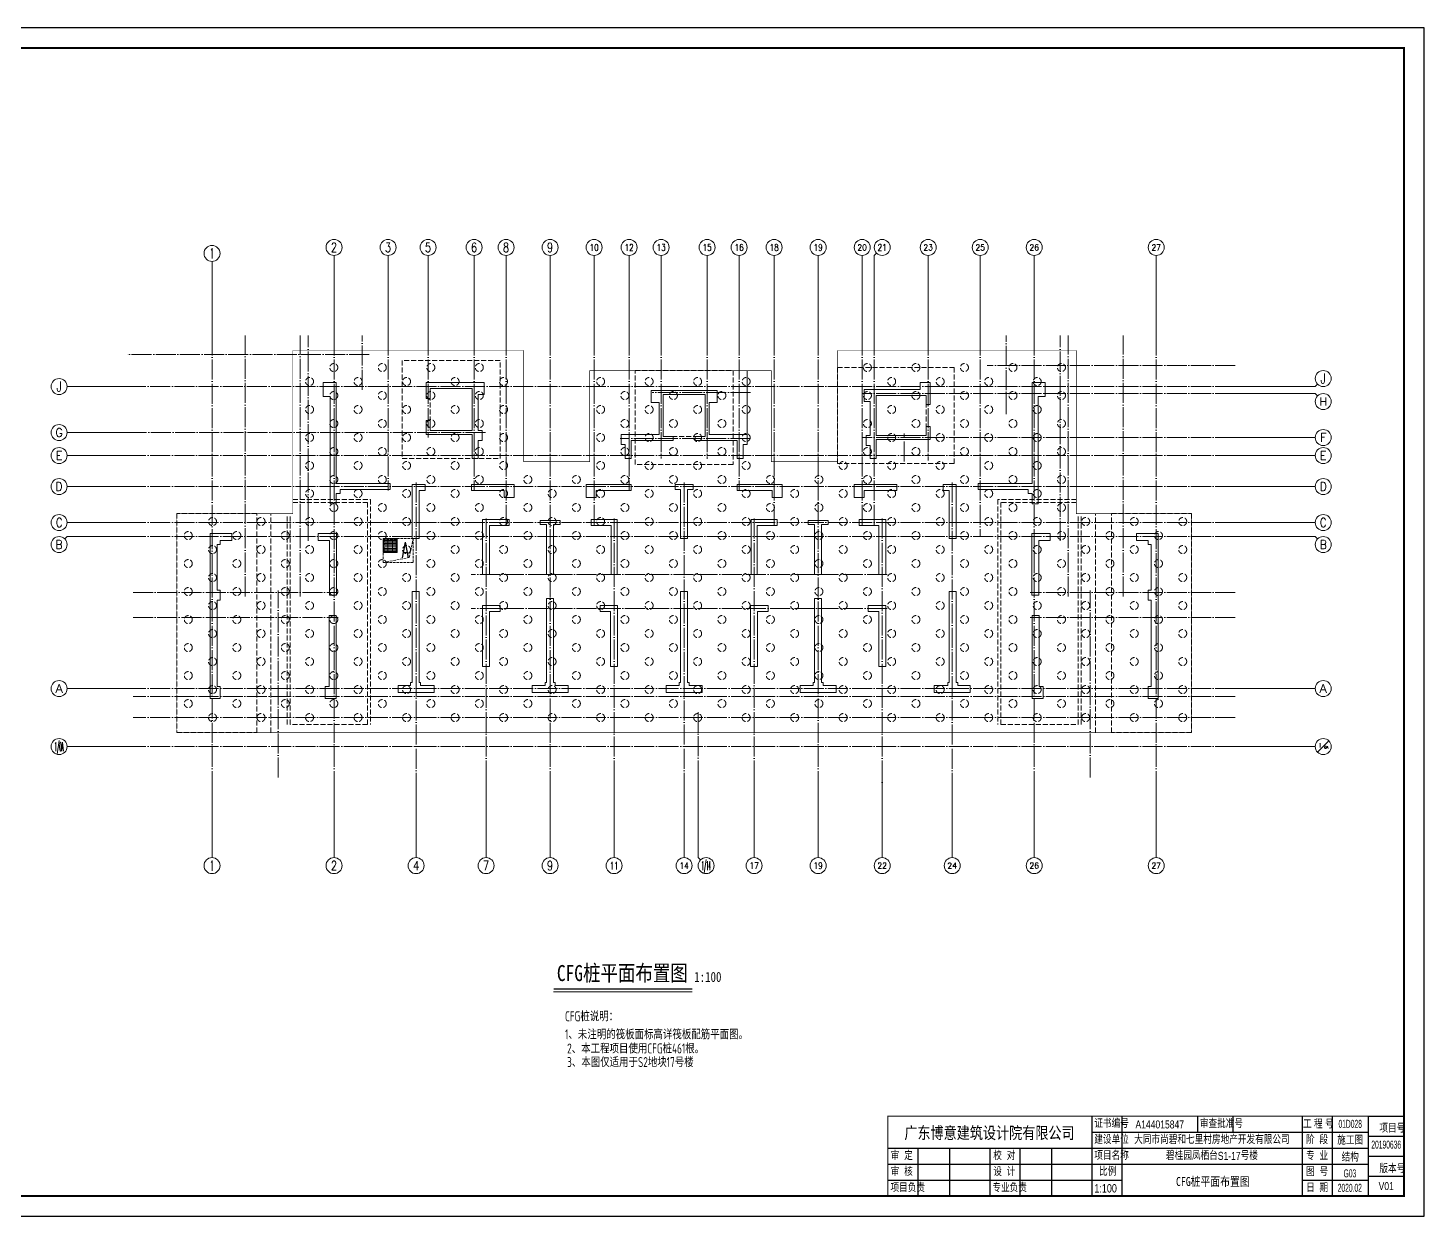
# Model space of a CAD drawing. Extents: x -129922 to 1190196, y -520662 to 139923.
# Drawn here: x 90416 to 160206, y -104533 to -45133 of the extents above; entities that cross this region are included whole.
import ezdxf
from ezdxf.enums import TextEntityAlignment as Align

# ---------------------------------------------------------------- set-up
doc = ezdxf.new("R2010")
doc.units = 0
doc.header["$LTSCALE"] = 1000
doc.header["$MEASUREMENT"] = 0
doc.linetypes.add('DASH', pattern=[0.35, 0.25, -0.1])
doc.linetypes.add('DOTE', pattern=[2.42, 2, -0.2, 0.02, -0.2])
for name, color, linetype, lineweight in [('A-标注-轴号', 3, 'Continuous', 15), ('A-标注-轴号文字', 7, 'Continuous', 15), ('A-立面-门窗开启', 8, 'Continuous', 9), ('A-车库-井、沟', 11, 'Continuous', 15), ('A-轴线-塔楼', 1, 'DOTE', 9), ('A-轴线-隔墙', 41, 'DOTE', 9), ('S-基础-BASE', 4, 'DASH', 20), ('S-基础-BASE-CON', 2, 'Continuous', 20), ('S-基础-PILE', 7, 'DASH', 20), ('S-墙柱-WALL', 6, 'Continuous', 20), ('S-板-文字', 7, 'Continuous', 20), ('S-通用-TEXT', 7, 'Continuous', 20)]:
    doc.layers.add(name, color=color, linetype=linetype, lineweight=lineweight)
doc.layers.add('Y-云图图框', color=7, linetype='Continuous')
doc.styles.add('_TCH_AXIS', font='COMPLEX.shx', dxfattribs={"bigfont": 'hztxt.shx'})
doc.styles.add('_TWT_SERIAL', font='SIMPLEX', dxfattribs={"width": 0.7, "height": 3, "bigfont": 'GBHZFS'})
doc.styles.add('_YT_Name', font='simhei.ttf', dxfattribs={"width": 0.8})
doc.styles.add('_YT_Sign_Text', font='ros.shx', dxfattribs={"width": 0.8, "bigfont": 'hztxt.shx'})
doc.styles.add('COMPLEX', font='COMPLEX')
doc.styles.get("Standard").update_dxf_attribs({"font": 'gbenor.shx', "bigfont": 'gbcbig.shx'})
doc.styles.add('TSSD_Rein', font='tssdeng.shx', dxfattribs={"width": 0.7, "bigfont": 'hztxt.shx'})
doc.styles.add('黑体', font='simhei.ttf', dxfattribs={"width": 0.8})

# ---------------------------------------------------------------- blocks, each defined once
blk = doc.blocks.new('ECMCTK_A1_横_单行图名--0')
for p, q in [((674.98, 50), (674.98, 26)), ((675, 50), (675, 10)), ((689.98, 50), (689.98, 10)), ((727.8, 50), (727.8, 42)), ((745.48, 50), (745.48, 42)), ((780, 50), (780, 10)), ((795, 50), (795, 10)), ((813, 50.01), (831, 50)), ((813, 50.01), (813, 10)), ((675, 42), (813, 42)), ((813, 40.01), (831, 40.01)), ((573, 34), (813, 34)), ((588, 34), (588, 10)), ((604, 10), (604, 34)), ((624, 34), (624, 10)), ((639, 34), (639, 10)), ((655, 10), (655, 34)), ((813, 30.01), (831, 30)), ((573, 26), (813, 26)), ((573, 18), (689.96, 18)), ((780, 18), (813, 18)), ((813, 20), (831, 20))]:
    blk.add_line(p, q)
at = {"color": 4}
blk.add_lwpolyline([(0, 0), (841, 0), (841, 594), (0, 594)], close=True, dxfattribs=at)
for points, const_width in [([(25, 10), (831, 10), (831, 584), (25, 584)], 1), ([(573, 10), (831, 10), (831, 50), (573, 50)], 0.45)]:
    blk.add_lwpolyline(points, close=True, dxfattribs=dict(const_width=const_width))
at = {"const_width": 0.45}
for points in [[(573, 10), (573, 50.01), (813, 50.01)], [(813, 50.01), (813, 10)]]:
    blk.add_lwpolyline(points, dxfattribs=at)
at = {"style": '_YT_Sign_Text', "width": 0.8}
for s, p in [('证书编号', (676.15, 44.14)), ('审查批准号', (728.91, 44.06)), ('工 程 号', (780.47, 43.85)), ('项目号', (818.65, 41.8)), ('建设单位', (676.15, 36.14)), ('阶  段', (782.01, 36.05)), ('审  定', (574.41, 28.05)), ('校  对', (625.66, 28.05)), ('项目名称', (676.15, 28.14)), ('专  业', (782.01, 28.05)), ('审  核', (574.41, 20.05)), ('设  计', (625.66, 20.05)), ('比例', (678.54, 20.16)), ('图  号', (782.01, 20.05)), ('版本号', (818.65, 21.55)), ('项目负责', (574.27, 12.05)), ('专业负责', (625.21, 12.05)), ('日  期', (782.01, 12.05))]:
    blk.add_text(s, height=4, dxfattribs=at).set_placement(p)
at = {"color": 80, "flags": 3}
for tag, height, p in [('YTHQINS', 3, (34.31, 585.5)), ('ECMCKEY', 3, (292.07, 288.23)), ('YTTQINS', 5.62, (848.03, 12.81)), ('YTFRAME', 3, (652.76, 5.84)), ('YTBARCODE_T1', 3, (749.78, 5.95))]:
    blk.add_attdef(tag, text='', height=height, dxfattribs=at).set_placement(p, align=Align.MIDDLE_CENTER)
for tag, height, style, width, p in [('设计单位', 6, '_YT_Name', 0.8, (623.75, 38.6)), ('证书编号', 4, '_YT_Sign_Text', 0.8, (708.87, 43.81)), ('审查批准号', 4, '_YT_Sign_Text', 0.8, (761.06, 43.81)), ('工程号', 4, '_YT_Sign_Text', 0.5, (804.08, 44.12)), ('建设单位', 4, '_YT_Sign_Text', 0.8, (734.96, 36.11)), ('阶段', 4, '_YT_Sign_Text', 0.8, (804.08, 35.81)), ('项目号', 4, '_YT_Sign_Text', 0.5, (822.08, 33.72)), ('项目名称', 4, '_YT_Sign_Text', 0.8, (734.96, 28.11)), ('专业', 4, '_YT_Sign_Text', 0.8, (804.08, 27.31)), ('图纸编号', 4, '_YT_Sign_Text', 0.5, (803.93, 19.36)), ('出图比例', 4.2, '_YT_Sign_Text', 0.8, (681.82, 11.78)), ('图纸名称', 4.5, '_YT_Name', 0.8, (735.39, 15.06)), ('日期', 4, '_YT_Sign_Text', 0.5, (803.88, 12.13)), ('版本号', 4, '_YT_Sign_Text', 0.8, (822.08, 13))]:
    blk.add_attdef(tag, text='', height=height, dxfattribs=dict(style=style, width=width)).set_placement(p, align=Align.CENTER)
at = {"style": '_YT_Sign_Text', "width": 0.8, "flags": 3}
for tag, p, height in [('[审定人]', (590.95, 27.81), 4.1), ('{审定人}', (605.87, 26.45), 6.24), ('[校对人]', (642.23, 27.82), 4.1), ('{校对人}', (658.35, 26.53), 6.24), ('[审核人]', (591.01, 19.76), 4.1), ('{审核人}', (606.98, 18.44), 6.24), ('[设计人]', (642.47, 20.21), 4.1), ('{设计人}', (658.48, 18.54), 6.24), ('[项目负责人]', (590.78, 12.01), 4.1), ('{项目负责人}', (608.28, 10.72), 6.24), ('[专业负责人]', (642.74, 11.77), 4.1), ('{专业负责人}', (658.58, 10.36), 6.24)]:
    blk.add_attdef(tag, p, '', height=height, dxfattribs=at)
at = {"color": 80, "flags": 3}
for tag, p in [('YTQRCODE', (551.04, 11.91)), ('YTBZSIT', (25, 10)), ('EXT_TK_LEFT', (25, 10))]:
    blk.add_attdef(tag, p, '', height=3, dxfattribs=at)
blk = doc.blocks.new('_AXISO')
blk.add_circle((0, 0), 0.5)
at = {"layer": 'S-板-文字', "style": 'COMPLEX', "width": 1.041667}
blk.add_attdef('A', text='', height=0.56, dxfattribs=at).set_placement((-0.25, -0.28), (0.25, -0.28), align=Align.FIT)
blk = doc.blocks.new('ZHOUWANG1')
at = {"layer": 'A-标注-轴号'}
for p, q in [((173646, 134225), (173646, 138225)), ((176346, 134225), (176346, 138225)), ((178346, 134225), (178346, 138225)), ((180646, 134225), (180646, 138225)), ((182246, 134225), (182246, 138225)), ((184446, 134225), (184446, 138225)), ((186646, 134225), (186646, 138225)), ((188396, 134225), (188396, 138225)), ((189996, 134225), (189996, 138225)), ((192296, 134225), (192296, 138225)), ((193896, 134225), (193896, 138225)), ((195646, 134225), (195646, 138225)), ((197846, 134225), (197846, 138225)), ((200046, 134225), (200046, 138225)), ((200763, 138342), (200646, 138225)), ((200646, 134225), (200646, 138225)), ((203346, 134225), (203346, 138225)), ((205946, 134225), (205946, 138225)), ((208646, 134225), (208646, 138225)), ((214746, 134225), (214746, 138225)), ((167546, 133925), (167546, 137925)), ((163600, 131670), (160303, 131670)), ((218693, 131670), (222693, 131670)), ((218693, 131320), (222693, 131320)), ((222810, 131787), (222693, 131670)), ((222810, 131202), (222693, 131320)), ((163600, 129370), (160303, 129370)), ((218693, 129120), (222693, 129120)), ((163600, 128220), (160303, 128220)), ((218693, 128220), (222693, 128220)), ((163600, 126670), (160303, 126670)), ((218693, 126670), (222693, 126670)), ((163600, 124870), (160303, 124870)), ((218693, 124870), (222693, 124870)), ((160185, 124052), (160303, 124170)), ((163600, 124170), (160303, 124170)), ((218693, 124170), (222693, 124170)), ((222810, 124052), (222693, 124170)), ((163600, 116570), (160303, 116570)), ((218693, 116570), (222693, 116570)), ((222810, 113387), (223375, 113952)), ((163600, 113670), (160303, 113670)), ((218693, 113670), (222693, 113670)), ((167546, 112117), (167546, 108117)), ((173646, 112117), (173646, 108117)), ((177746, 112117), (177746, 108117)), ((181246, 112117), (181246, 108117)), ((184446, 112117), (184446, 108117)), ((187646, 112117), (187646, 108117)), ((191146, 112117), (191146, 108117)), ((191846, 112117), (191846, 108117)), ((194646, 112117), (194646, 108117)), ((197846, 112117), (197846, 108117)), ((201046, 112117), (201046, 108117)), ((204546, 112117), (204546, 108117)), ((208646, 112117), (208646, 108117)), ((214746, 112117), (214746, 108117)), ((191963, 108000), (191846, 108117))]:
    blk.add_line(p, q, dxfattribs=at)
blk.add_circle((223093, 113670), 400, dxfattribs=at)
at = {"layer": 'A-轴线-塔楼', "linetype": 'DOTE', "ltscale": 0.5}
for p, q in [((167546, 134225), (167546, 112117)), ((173646, 134225), (173646, 112117)), ((176346, 134225), (176346, 126470)), ((178346, 134225), (178346, 129120)), ((180646, 134225), (180646, 126470)), ((182246, 134225), (182246, 124670)), ((184446, 134225), (184446, 112117)), ((186646, 134225), (186646, 124670)), ((188396, 134225), (188396, 126470)), ((189996, 134225), (189996, 128070)), ((192296, 134225), (192296, 128060)), ((193896, 134225), (193896, 126470)), ((195646, 134225), (195646, 124670)), ((197846, 134225), (197846, 112117)), ((200046, 134225), (200046, 124670)), ((200646, 134225), (200646, 124670)), ((203346, 134225), (203346, 127970)), ((205946, 134225), (205946, 124170)), ((208646, 134225), (208646, 112117)), ((214746, 134225), (214746, 112117)), ((218693, 131670), (163600, 131670)), ((194464, 131370), (189555, 131370)), ((218693, 131320), (200046, 131320)), ((181217, 129370), (163600, 129370)), ((218693, 129120), (200046, 129120)), ((194464, 129070), (187956, 129070)), ((218693, 128220), (163600, 128220)), ((218693, 126670), (163600, 126670)), ((177746, 126870), (177746, 112117)), ((191146, 126870), (191146, 112117)), ((204546, 126870), (204546, 112117)), ((181246, 125070), (181246, 112117)), ((187646, 125070), (187646, 112117)), ((194646, 125070), (194646, 112117)), ((201046, 125070), (201046, 111271)), ((218693, 124870), (163600, 124870)), ((218693, 124170), (163600, 124170)), ((201288, 122270), (180502, 122270)), ((201288, 120570), (180502, 120570)), ((218693, 116570), (163600, 116570)), ((191846, 115395), (191846, 112117)), ((218693, 113670), (163600, 113670))]:
    blk.add_line(p, q, dxfattribs=at)
at = {"layer": 'A-轴线-隔墙', "ltscale": 0.5}
for p, q in [((169196, 121170), (169196, 134225)), ((171946, 121170), (171946, 134225)), ((172346, 123950), (172346, 134225)), ((175046, 131505), (175046, 134225)), ((207246, 130280, 0), (207246, 134225)), ((209946, 123950), (209946, 134225)), ((210346, 121170), (210346, 134225)), ((213096, 121170), (213096, 134225)), ((175410, 133270), (163300, 133270)), ((218693, 132720), (206296, 132720)), ((202146, 127920), (202146, 129320)), ((201288, 122270), (180502, 122270)), ((170846, 112117), (170846, 121470)), ((211446, 112117), (211446, 121470)), ((163600, 121370), (173846, 121370)), ((218693, 121370), (208446, 121370)), ((163600, 120120), (173846, 120120)), ((218693, 120120), (208446, 120120)), ((218693, 116170), (163600, 116170)), ((218693, 115120), (163600, 115120))]:
    blk.add_line(p, q, dxfattribs=at)
at = {"layer": 'A-标注-轴号'}
ref = blk.add_blockref('_AXISO', (173646, 138625), dxfattribs=dict(at, xscale=800, yscale=800, zscale=800))
ref.add_attrib('A', '2', dxfattribs={"layer": 'A-标注-轴号文字', "height": 466, "style": '_TCH_AXIS'}).set_placement((173491, 138392), (173801, 138392), align=Align.FIT)
ref = blk.add_blockref('_AXISO', (176346, 138625), dxfattribs=dict(at, xscale=800, yscale=800, zscale=800))
ref.add_attrib('A', '3', dxfattribs={"layer": 'A-标注-轴号文字', "height": 466, "style": '_TCH_AXIS'}).set_placement((176191, 138392), (176501, 138392), align=Align.FIT)
ref = blk.add_blockref('_AXISO', (178346, 138625), dxfattribs=dict(at, xscale=800, yscale=800, zscale=800))
ref.add_attrib('A', '5', dxfattribs={"layer": 'A-标注-轴号文字', "height": 466, "style": '_TCH_AXIS'}).set_placement((178191, 138392), (178501, 138392), align=Align.FIT)
ref = blk.add_blockref('_AXISO', (180646, 138625), dxfattribs=dict(at, xscale=800, yscale=800, zscale=800))
ref.add_attrib('A', '6', dxfattribs={"layer": 'A-标注-轴号文字', "height": 466, "style": '_TCH_AXIS'}).set_placement((180491, 138392), (180801, 138392), align=Align.FIT)
ref = blk.add_blockref('_AXISO', (182246, 138625), dxfattribs=dict(at, xscale=800, yscale=800, zscale=800))
ref.add_attrib('A', '8', dxfattribs={"layer": 'A-标注-轴号文字', "height": 466, "style": '_TCH_AXIS'}).set_placement((182091, 138392), (182401, 138392), align=Align.FIT)
ref = blk.add_blockref('_AXISO', (184446, 138625), dxfattribs=dict(at, xscale=800, yscale=800, zscale=800))
ref.add_attrib('A', '9', dxfattribs={"layer": 'A-标注-轴号文字', "height": 466, "style": '_TCH_AXIS'}).set_placement((184291, 138392), (184601, 138392), align=Align.FIT)
ref = blk.add_blockref('_AXISO', (186646, 138625), dxfattribs=dict(at, xscale=800, yscale=800, zscale=800))
ref.add_attrib('A', '10', dxfattribs={"layer": 'A-标注-轴号文字', "height": 328.4, "style": '_TCH_AXIS'}).set_placement((186419, 138461), (186873, 138461), align=Align.FIT)
ref = blk.add_blockref('_AXISO', (188396, 138625), dxfattribs=dict(at, xscale=800, yscale=800, zscale=800))
ref.add_attrib('A', '12', dxfattribs={"layer": 'A-标注-轴号文字', "height": 328.4, "style": '_TCH_AXIS'}).set_placement((188169, 138461), (188623, 138461), align=Align.FIT)
ref = blk.add_blockref('_AXISO', (189996, 138625), dxfattribs=dict(at, xscale=800, yscale=800, zscale=800))
ref.add_attrib('A', '13', dxfattribs={"layer": 'A-标注-轴号文字', "height": 328.4, "style": '_TCH_AXIS'}).set_placement((189769, 138461), (190223, 138461), align=Align.FIT)
ref = blk.add_blockref('_AXISO', (192296, 138625), dxfattribs=dict(at, xscale=800, yscale=800, zscale=800))
ref.add_attrib('A', '15', dxfattribs={"layer": 'A-标注-轴号文字', "height": 328.4, "style": '_TCH_AXIS'}).set_placement((192069, 138461), (192523, 138461), align=Align.FIT)
ref = blk.add_blockref('_AXISO', (193896, 138625), dxfattribs=dict(at, xscale=800, yscale=800, zscale=800))
ref.add_attrib('A', '16', dxfattribs={"layer": 'A-标注-轴号文字', "height": 328.4, "style": '_TCH_AXIS'}).set_placement((193669, 138461), (194123, 138461), align=Align.FIT)
ref = blk.add_blockref('_AXISO', (195646, 138625), dxfattribs=dict(at, xscale=800, yscale=800, zscale=800))
ref.add_attrib('A', '18', dxfattribs={"layer": 'A-标注-轴号文字', "height": 328.4, "style": '_TCH_AXIS'}).set_placement((195419, 138461), (195873, 138461), align=Align.FIT)
ref = blk.add_blockref('_AXISO', (197846, 138625), dxfattribs=dict(at, xscale=800, yscale=800, zscale=800))
ref.add_attrib('A', '19', dxfattribs={"layer": 'A-标注-轴号文字', "height": 328.4, "style": '_TCH_AXIS'}).set_placement((197619, 138461), (198073, 138461), align=Align.FIT)
ref = blk.add_blockref('_AXISO', (200046, 138625), dxfattribs=dict(at, xscale=800, yscale=800, zscale=800))
ref.add_attrib('A', '20', dxfattribs={"layer": 'A-标注-轴号文字', "height": 294.3, "style": '_TCH_AXIS'}).set_placement((199808, 138478), (200284, 138478), align=Align.FIT)
ref = blk.add_blockref('_AXISO', (201046, 138625), dxfattribs=dict(at, xscale=800, yscale=800, zscale=800))
ref.add_attrib('A', '21', dxfattribs={"layer": 'A-标注-轴号文字', "height": 328.4, "style": '_TCH_AXIS'}).set_placement((200819, 138461), (201273, 138461), align=Align.FIT)
ref = blk.add_blockref('_AXISO', (203346, 138625), dxfattribs=dict(at, xscale=800, yscale=800, zscale=800))
ref.add_attrib('A', '23', dxfattribs={"layer": 'A-标注-轴号文字', "height": 294.3, "style": '_TCH_AXIS'}).set_placement((203108, 138478), (203584, 138478), align=Align.FIT)
ref = blk.add_blockref('_AXISO', (205946, 138625), dxfattribs=dict(at, xscale=800, yscale=800, zscale=800))
ref.add_attrib('A', '25', dxfattribs={"layer": 'A-标注-轴号文字', "height": 294.3, "style": '_TCH_AXIS'}).set_placement((205708, 138478), (206184, 138478), align=Align.FIT)
ref = blk.add_blockref('_AXISO', (208646, 138625), dxfattribs=dict(at, xscale=800, yscale=800, zscale=800))
ref.add_attrib('A', '26', dxfattribs={"layer": 'A-标注-轴号文字', "height": 294.3, "style": '_TCH_AXIS'}).set_placement((208408, 138478), (208884, 138478), align=Align.FIT)
ref = blk.add_blockref('_AXISO', (214746, 138625), dxfattribs=dict(at, xscale=800, yscale=800, zscale=800))
ref.add_attrib('A', '27', dxfattribs={"layer": 'A-标注-轴号文字', "height": 294.3, "style": '_TCH_AXIS'}).set_placement((214508, 138478), (214984, 138478), align=Align.FIT)
ref = blk.add_blockref('_AXISO', (167546, 138325), dxfattribs=dict(at, xscale=800, yscale=800, zscale=800))
ref.add_attrib('A', '1', dxfattribs={"layer": 'A-标注-轴号文字', "height": 515, "style": '_TCH_AXIS'}).set_placement((167436, 138068), (167656, 138068), align=Align.FIT)
ref = blk.add_blockref('_AXISO', (159903, 131670), dxfattribs=dict(at, xscale=800, yscale=800, zscale=800))
ref.add_attrib('A', 'J', dxfattribs={"layer": 'A-标注-轴号文字', "height": 496, "style": '_TCH_AXIS'}).set_placement((159773, 131421), (160032, 131421), align=Align.FIT)
ref = blk.add_blockref('_AXISO', (223093, 132070), dxfattribs=dict(at, xscale=800, yscale=800, zscale=800))
ref.add_attrib('A', 'J', dxfattribs={"layer": 'A-标注-轴号文字', "height": 496, "style": '_TCH_AXIS'}).set_placement((222963, 131821), (223222, 131821), align=Align.FIT)
ref = blk.add_blockref('_AXISO', (223093, 130920), dxfattribs=dict(at, xscale=800, yscale=800, zscale=800))
ref.add_attrib('A', 'H', dxfattribs={"layer": 'A-标注-轴号文字', "height": 406, "style": '_TCH_AXIS'}).set_placement((222899, 130717), (223286, 130717), align=Align.FIT)
ref = blk.add_blockref('_AXISO', (159903, 129370), dxfattribs=dict(at, xscale=800, yscale=800, zscale=800))
ref.add_attrib('A', 'G', dxfattribs={"layer": 'A-标注-轴号文字', "height": 425, "style": '_TCH_AXIS'}).set_placement((159720, 129157), (160085, 129157), align=Align.FIT)
ref = blk.add_blockref('_AXISO', (223093, 129120), dxfattribs=dict(at, xscale=800, yscale=800, zscale=800))
ref.add_attrib('A', 'F', dxfattribs={"layer": 'A-标注-轴号文字', "height": 445, "style": '_TCH_AXIS'}).set_placement((222923, 128897), (223262, 128897), align=Align.FIT)
ref = blk.add_blockref('_AXISO', (159903, 128220), dxfattribs=dict(at, xscale=800, yscale=800, zscale=800))
ref.add_attrib('A', 'E', dxfattribs={"layer": 'A-标注-轴号文字', "height": 445, "style": '_TCH_AXIS'}).set_placement((159733, 127997), (160072, 127997), align=Align.FIT)
ref = blk.add_blockref('_AXISO', (223093, 128220), dxfattribs=dict(at, xscale=800, yscale=800, zscale=800))
ref.add_attrib('A', 'E', dxfattribs={"layer": 'A-标注-轴号文字', "height": 445, "style": '_TCH_AXIS'}).set_placement((222923, 127997), (223262, 127997), align=Align.FIT)
ref = blk.add_blockref('_AXISO', (159903, 126670), dxfattribs=dict(at, xscale=800, yscale=800, zscale=800))
ref.add_attrib('A', 'D', dxfattribs={"layer": 'A-标注-轴号文字', "height": 435, "style": '_TCH_AXIS'}).set_placement((159726, 126452), (160079, 126452), align=Align.FIT)
ref = blk.add_blockref('_AXISO', (223093, 126670), dxfattribs=dict(at, xscale=800, yscale=800, zscale=800))
ref.add_attrib('A', 'D', dxfattribs={"layer": 'A-标注-轴号文字', "height": 435, "style": '_TCH_AXIS'}).set_placement((222916, 126452), (223269, 126452), align=Align.FIT)
ref = blk.add_blockref('_AXISO', (159903, 124870), dxfattribs=dict(at, xscale=800, yscale=800, zscale=800))
ref.add_attrib('A', 'C', dxfattribs={"layer": 'A-标注-轴号文字', "height": 456, "style": '_TCH_AXIS'}).set_placement((159740, 124642), (160065, 124642), align=Align.FIT)
ref = blk.add_blockref('_AXISO', (223093, 124870), dxfattribs=dict(at, xscale=800, yscale=800, zscale=800))
ref.add_attrib('A', 'C', dxfattribs={"layer": 'A-标注-轴号文字', "height": 456, "style": '_TCH_AXIS'}).set_placement((222930, 124642), (223255, 124642), align=Align.FIT)
ref = blk.add_blockref('_AXISO', (159903, 123770), dxfattribs=dict(at, xscale=800, yscale=800, zscale=800))
ref.add_attrib('A', 'B', dxfattribs={"layer": 'A-标注-轴号文字', "height": 435, "style": '_TCH_AXIS'}).set_placement((159726, 123552), (160079, 123552), align=Align.FIT)
ref = blk.add_blockref('_AXISO', (223093, 123770), dxfattribs=dict(at, xscale=800, yscale=800, zscale=800))
ref.add_attrib('A', 'B', dxfattribs={"layer": 'A-标注-轴号文字', "height": 435, "style": '_TCH_AXIS'}).set_placement((222916, 123552), (223269, 123552), align=Align.FIT)
ref = blk.add_blockref('_AXISO', (159903, 116570), dxfattribs=dict(at, xscale=800, yscale=800, zscale=800))
ref.add_attrib('A', 'A', dxfattribs={"layer": 'A-标注-轴号文字', "height": 425, "style": '_TCH_AXIS'}).set_placement((159720, 116357), (160085, 116357), align=Align.FIT)
ref = blk.add_blockref('_AXISO', (223093, 116570), dxfattribs=dict(at, xscale=800, yscale=800, zscale=800))
ref.add_attrib('A', 'A', dxfattribs={"layer": 'A-标注-轴号文字', "height": 425, "style": '_TCH_AXIS'}).set_placement((222910, 116357), (223275, 116357), align=Align.FIT)
ref = blk.add_blockref('_AXISO', (159903, 113670), dxfattribs=dict(at, xscale=800, yscale=800, zscale=800))
ref.add_attrib('A', '1/0A', dxfattribs={"layer": 'A-标注-轴号文字', "height": 452.5, "style": '_TCH_AXIS', "width": 0.28}).set_placement((159676, 113443), (160129, 113443), align=Align.FIT)
ref = blk.add_blockref('_AXISO', (167546, 107717), dxfattribs=dict(at, xscale=800, yscale=800, zscale=800))
ref.add_attrib('A', '1', dxfattribs={"layer": 'A-标注-轴号文字', "height": 515, "style": '_TCH_AXIS'}).set_placement((167436, 107459), (167656, 107459), align=Align.FIT)
ref = blk.add_blockref('_AXISO', (173646, 107717), dxfattribs=dict(at, xscale=800, yscale=800, zscale=800))
ref.add_attrib('A', '2', dxfattribs={"layer": 'A-标注-轴号文字', "height": 466, "style": '_TCH_AXIS'}).set_placement((173491, 107484), (173801, 107484), align=Align.FIT)
ref = blk.add_blockref('_AXISO', (177746, 107717), dxfattribs=dict(at, xscale=800, yscale=800, zscale=800))
ref.add_attrib('A', '4', dxfattribs={"layer": 'A-标注-轴号文字', "height": 445, "style": '_TCH_AXIS'}).set_placement((177576, 107494), (177916, 107494), align=Align.FIT)
ref = blk.add_blockref('_AXISO', (181246, 107717), dxfattribs=dict(at, xscale=800, yscale=800, zscale=800))
ref.add_attrib('A', '7', dxfattribs={"layer": 'A-标注-轴号文字', "height": 466, "style": '_TCH_AXIS'}).set_placement((181091, 107484), (181401, 107484), align=Align.FIT)
ref = blk.add_blockref('_AXISO', (184446, 107717), dxfattribs=dict(at, xscale=800, yscale=800, zscale=800))
ref.add_attrib('A', '9', dxfattribs={"layer": 'A-标注-轴号文字', "height": 466, "style": '_TCH_AXIS'}).set_placement((184291, 107484), (184601, 107484), align=Align.FIT)
ref = blk.add_blockref('_AXISO', (187646, 107717), dxfattribs=dict(at, xscale=800, yscale=800, zscale=800))
ref.add_attrib('A', '11', dxfattribs={"layer": 'A-标注-轴号文字', "height": 368.8, "style": '_TCH_AXIS'}).set_placement((187435, 107532), (187857, 107532), align=Align.FIT)
ref = blk.add_blockref('_AXISO', (191146, 107717), dxfattribs=dict(at, xscale=800, yscale=800, zscale=800))
ref.add_attrib('A', '14', dxfattribs={"layer": 'A-标注-轴号文字', "height": 314.1, "style": '_TCH_AXIS'}).set_placement((190914, 107560), (191378, 107560), align=Align.FIT)
ref = blk.add_blockref('_AXISO', (192246, 107717), dxfattribs=dict(at, xscale=800, yscale=800, zscale=800))
ref.add_attrib('A', '1/14', dxfattribs={"layer": 'A-标注-轴号文字', "height": 452.5, "style": '_TCH_AXIS', "width": 0.308824}).set_placement((192020, 107490), (192472, 107490), align=Align.FIT)
ref = blk.add_blockref('_AXISO', (194646, 107717), dxfattribs=dict(at, xscale=800, yscale=800, zscale=800))
ref.add_attrib('A', '17', dxfattribs={"layer": 'A-标注-轴号文字', "height": 328.4, "style": '_TCH_AXIS'}).set_placement((194419, 107552), (194873, 107552), align=Align.FIT)
ref = blk.add_blockref('_AXISO', (197846, 107717), dxfattribs=dict(at, xscale=800, yscale=800, zscale=800))
ref.add_attrib('A', '19', dxfattribs={"layer": 'A-标注-轴号文字', "height": 328.4, "style": '_TCH_AXIS'}).set_placement((197619, 107552), (198073, 107552), align=Align.FIT)
ref = blk.add_blockref('_AXISO', (201046, 107717), dxfattribs=dict(at, xscale=800, yscale=800, zscale=800))
ref.add_attrib('A', '22', dxfattribs={"layer": 'A-标注-轴号文字', "height": 294.3, "style": '_TCH_AXIS'}).set_placement((200808, 107570), (201284, 107570), align=Align.FIT)
ref = blk.add_blockref('_AXISO', (204546, 107717), dxfattribs=dict(at, xscale=800, yscale=800, zscale=800))
ref.add_attrib('A', '24', dxfattribs={"layer": 'A-标注-轴号文字', "height": 282.2, "style": '_TCH_AXIS'}).set_placement((204304, 107576), (204788, 107576), align=Align.FIT)
ref = blk.add_blockref('_AXISO', (208646, 107717), dxfattribs=dict(at, xscale=800, yscale=800, zscale=800))
ref.add_attrib('A', '26', dxfattribs={"layer": 'A-标注-轴号文字', "height": 294.3, "style": '_TCH_AXIS'}).set_placement((208408, 107570), (208884, 107570), align=Align.FIT)
ref = blk.add_blockref('_AXISO', (214746, 107717), dxfattribs=dict(at, xscale=800, yscale=800, zscale=800))
ref.add_attrib('A', '27', dxfattribs={"layer": 'A-标注-轴号文字', "height": 294.3, "style": '_TCH_AXIS'}).set_placement((214508, 107570), (214984, 107570), align=Align.FIT)
at = {"layer": 'A-标注-轴号文字', "style": '_TCH_AXIS'}
for s, height, p, p2 in [('1', 219, (222893, 113626), (222987, 113626)), ('0A', 113.7, (223147, 113579), (223353, 113579))]:
    blk.add_text(s, height=height, dxfattribs=at).set_placement(p, p2, align=Align.FIT)
blk = doc.blocks.new('A$C47EC58B8')
at = {"layer": 'A-立面-门窗开启', "color": 164}
for p, q in [((-690, 690), (-10, 690)), ((-690, 10), (-690, 690)), ((-10, 10), (-690, 10)), ((-682, 658), (-682, 682)), ((-682, 682), (-18, 682)), ((-18, 658), (-682, 658)), ((-682, 578), (-682, 650)), ((-18, 650), (-682, 650)), ((-18, 578), (-682, 578)), ((-682, 498), (-682, 570)), ((-18, 570), (-682, 570)), ((-18, 498), (-682, 498)), ((-682, 418), (-682, 490)), ((-18, 490), (-682, 490)), ((-18, 418), (-682, 418)), ((-18, 410), (-682, 410)), ((-682, 338), (-682, 410)), ((-18, 338), (-682, 338)), ((-682, 258), (-682, 330)), ((-18, 330), (-682, 330)), ((-18, 258), (-682, 258)), ((-682, 178), (-682, 250)), ((-18, 250), (-682, 250)), ((-18, 178), (-682, 178)), ((-682, 98), (-682, 170)), ((-18, 170), (-682, 170)), ((-18, 98), (-682, 98)), ((-682, 18), (-682, 90)), ((-18, 90), (-682, 90)), ((-18, 18), (-682, 18)), ((-467, 658), (-467, 682)), ((-467, 578), (-467, 650)), ((-467, 498), (-467, 570)), ((-467, 418), (-467, 490)), ((-467, 338), (-467, 410)), ((-467, 258), (-467, 330)), ((-467, 178), (-467, 250)), ((-467, 98), (-467, 170)), ((-467, 18), (-467, 90)), ((-241, 658), (-241, 682)), ((-241, 578), (-241, 650)), ((-241, 498), (-241, 570)), ((-241, 418), (-241, 490)), ((-241, 338), (-241, 410)), ((-241, 258), (-241, 330)), ((-241, 178), (-241, 250)), ((-241, 98), (-241, 170)), ((-241, 18), (-241, 90)), ((-18, 682), (-18, 658)), ((-18, 650), (-18, 578)), ((-18, 570), (-18, 498)), ((-18, 490), (-18, 418)), ((-18, 410), (-18, 338)), ((-18, 330), (-18, 258)), ((-18, 250), (-18, 178)), ((-18, 170), (-18, 98)), ((-18, 90), (-18, 18)), ((-10, 690), (-10, 10))]:
    blk.add_line(p, q, dxfattribs=at)
at = {"layer": 'A-车库-井、沟', "linetype": 'DASH', "ltscale": 0.5}
for points in [[(-1500, 0), (-1500, 1200), (0, 1200), (0, 0), (-1500, 0)], [(0, 1200), (-1312, 945), (-1500, 0)]]:
    blk.add_lwpolyline(points, dxfattribs=at)
at = {"layer": 'A-车库-井、沟'}
blk.add_lwpolyline([(0, 700), (-700, 700), (-700, 0), (0, 0)], close=True, dxfattribs=at)
at = {"layer": 'A-车库-井、沟', "linetype": 'DASH', "ltscale": 0.5}
blk.add_lwpolyline([(-50, 650), (-650, 650), (-650, 50), (-50, 50)], close=True, dxfattribs=at)
blk = doc.blocks.new('dgfredgrehgreh')
at = {"layer": 'A-车库-井、沟', "rotation": 180}
blk.add_blockref('A$C47EC58B8', (258628, -233843), dxfattribs=at)
at = {"layer": 'A-车库-井、沟', "style": '_TWT_SERIAL', "width": 0.56}
blk.add_text('A', height=788, dxfattribs=at).set_placement((259563, -234804, 60600))

msp = doc.modelspace()

# ---------------------------------------------------------------- linework, layer by layer
at = {"layer": 'S-基础-BASE'}
for points in [[(109118, -66661.8), (114018, -66661.8), (114018, -61761.8), (109118, -61761.8)], [(136718, -66911.8), (130886.7, -66911.8), (130886.7, -62111.8), (136718, -62111.8)], [(120768, -62261.8), (125668, -62261.8), (125668, -66961.8), (120768, -66961.8)], [(110518, -65261.8), (112618, -65261.8), (112618, -63161.8), (110518, -63161.8)], [(122168, -63461.8), (124268, -63461.8), (124268, -65561.8), (122168, -65561.8)], [(135318, -65511.8), (132818, -65511.8), (132818, -63511.8), (135318, -63511.8)], [(101858, -69411.8), (97858, -69411.8), (97858, -80361.8), (101858, -80361.8)], [(144578, -69411.8), (148578, -69411.8), (148578, -80361.8), (144578, -80361.8)]]:
    msp.add_lwpolyline(points, close=True, dxfattribs=at)
for points in [[(103658, -68861.8), (107393, -68861.8), (107393, -79961.8), (103518, -79961.8), (103518, -69461.8)], [(103658, -68711.8), (107543, -68711.8), (107543, -79961.8)], [(142829.5, -68711.8), (138893, -68711.8), (138893, -79961.8)], [(142829.5, -68861.8), (139043, -68861.8), (139043, -79961.8), (142918, -79961.8), (142918, -69461.8)], [(102558, -80361.8), (102558, -69411.8)], [(103368, -79961.8), (103368, -69461.8)], [(143068, -79961.8), (143068, -69461.8)], [(143778, -80361.8), (143778, -69411.8)]]:
    msp.add_lwpolyline(points, dxfattribs=at)
at = {"layer": 'S-基础-BASE-CON', "const_width": 30}
msp.add_lwpolyline([(118493, -66811.8), (115198, -66811.8), (115198, -61261.8), (103658, -61261.8), (103658, -69411.8), (97858, -69411.8), (97858, -80361.8), (148578, -80361.8), (148578, -69411.8), (142828, -69411.8), (142828, -61261.8), (130888, -61261.8), (130888, -66811.8), (127583, -66811.8), (127583, -62261.8), (118493, -62261.8), (118493, -62261.8), (118493, -63061.8), (118493, -64841.8), (118493, -65491.8)], close=True, dxfattribs=at)
at = {"layer": 'S-基础-BASE-CON', "ltscale": 0.2}
msp.add_lwpolyline([(126368, -65961.8), (126368, -62261.8)], dxfattribs=at)
at = {"layer": 'S-基础-PILE'}
for centre in [(105705.9, -62111.8), (108130.8, -62111.8), (110555.7, -62111.8), (112980.5, -62111.8), (132379.5, -62111.8), (134804.4, -62111.8), (137229.3, -62111.8), (139654.1, -62111.8), (142079, -62111.8), (104493.5, -62811.8), (106918.4, -62811.8), (109343.2, -62811.8), (111768.1, -62811.8), (114193, -62811.8), (119042.7, -62811.8), (121467.6, -62811.8), (123892.5, -62811.8), (126317.3, -62811.8), (133592, -62811.8), (136016.8, -62811.8), (138441.7, -62811.8), (140866.6, -62811.8), (105705.9, -63511.8), (108130.8, -63511.8), (110555.7, -63511.8), (112980.5, -63511.8), (120255.2, -63511.8), (122680, -63511.8), (125104.9, -63511.8), (132379.5, -63511.8), (134804.4, -63511.8), (137229.3, -63511.8), (139654.1, -63511.8), (142079, -63511.8), (104493.5, -64211.8), (106918.4, -64211.8), (109343.2, -64211.8), (111768.1, -64211.8), (114193, -64211.8), (119042.7, -64211.8), (121467.6, -64211.8), (123892.5, -64211.8), (126317.3, -64211.8), (133592, -64211.8), (136016.8, -64211.8), (138441.7, -64211.8), (140866.6, -64211.8), (105705.9, -64911.8), (108130.8, -64911.8), (110555.7, -64911.8), (112980.5, -64911.8), (120255.2, -64911.8), (122680, -64911.8), (125104.9, -64911.8), (132379.5, -64911.8), (134804.4, -64911.8), (137229.3, -64911.8), (139654.1, -64911.8), (142079, -64911.8), (104493.5, -65611.8), (106918.4, -65611.8), (109343.2, -65611.8), (111768.1, -65611.8), (114193, -65611.8), (119042.7, -65611.8), (121467.6, -65611.8), (123892.5, -65611.8), (126317.3, -65611.8), (133592, -65611.8), (136016.8, -65611.8), (138441.7, -65611.8), (140866.6, -65611.8), (105705.9, -66311.8), (108130.8, -66311.8), (110555.7, -66311.8), (112980.5, -66311.8), (120255.2, -66311.8), (122680, -66311.8), (125104.9, -66311.8), (132379.5, -66311.8), (134804.4, -66311.8), (137229.3, -66311.8), (139654.1, -66311.8), (142079, -66311.8), (104493.5, -67011.8), (106918.4, -67011.8), (109343.2, -67011.8), (111768.1, -67011.8), (114193, -67011.8), (119042.7, -67011.8), (121467.6, -67011.8), (123892.5, -67011.8), (126317.3, -67011.8), (131167.1, -67011.8), (133592, -67011.8), (136016.8, -67011.8), (138441.7, -67011.8), (140866.6, -67011.8), (105705.9, -67711.8), (108130.8, -67711.8), (110555.7, -67711.8), (112980.5, -67711.8), (115405.4, -67711.8), (117830.3, -67711.8), (120255.2, -67711.8), (122680, -67711.8), (125104.9, -67711.8), (127529.8, -67711.8), (129954.6, -67711.8), (132379.5, -67711.8), (134804.4, -67711.8), (137229.3, -67711.8), (139654.1, -67711.8), (142079, -67711.8), (104493.5, -68411.8), (106918.4, -68411.8), (109343.2, -68411.8), (111768.1, -68411.8), (114193, -68411.8), (116617.9, -68411.8), (119042.7, -68411.8), (121467.6, -68411.8), (123892.5, -68411.8), (126317.3, -68411.8), (128742.2, -68411.8), (131167.1, -68411.8), (133592, -68411.8), (136016.8, -68411.8), (138441.7, -68411.8), (140866.6, -68411.8), (105705.9, -69111.8), (108130.8, -69111.8), (110555.7, -69111.8), (112980.5, -69111.8), (115405.4, -69111.8), (117830.3, -69111.8), (120255.2, -69111.8), (122680, -69111.8), (125104.9, -69111.8), (127529.8, -69111.8), (129954.6, -69111.8), (132379.5, -69111.8), (134804.4, -69111.8), (137229.3, -69111.8), (139654.1, -69111.8), (142079, -69111.8), (99643.8, -69811.8), (102068.6, -69811.8), (104493.5, -69811.8), (106918.4, -69811.8), (109343.2, -69811.8), (111768.1, -69811.8), (114193, -69811.8), (116617.9, -69811.8), (119042.7, -69811.8), (121467.6, -69811.8), (123892.5, -69811.8), (126317.3, -69811.8), (128742.2, -69811.8), (131167.1, -69811.8), (133592, -69811.8), (136016.8, -69811.8), (138441.7, -69811.8), (140866.6, -69811.8), (143291.4, -69811.8), (145716.3, -69811.8), (148141.2, -69811.8), (98431.3, -70511.8), (100856.2, -70511.8), (103281.1, -70511.8), (105705.9, -70511.8), (108130.8, -70511.8), (110555.7, -70511.8), (112980.5, -70511.8), (115405.4, -70511.8), (117830.3, -70511.8), (120255.2, -70511.8), (122680, -70511.8), (125104.9, -70511.8), (127529.8, -70511.8), (129954.6, -70511.8), (132379.5, -70511.8), (134804.4, -70511.8), (137229.3, -70511.8), (139654.1, -70511.8), (142079, -70511.8), (144503.9, -70511.8), (146928.7, -70511.8), (99643.8, -71211.8), (102068.6, -71211.8), (104493.5, -71211.8), (106918.4, -71211.8), (109343.2, -71211.8), (111768.1, -71211.8), (114193, -71211.8), (116617.9, -71211.8), (119042.7, -71211.8), (121467.6, -71211.8), (123892.5, -71211.8), (126317.3, -71211.8), (128742.2, -71211.8), (131167.1, -71211.8), (133592, -71211.8), (136016.8, -71211.8), (138441.7, -71211.8), (140866.6, -71211.8), (143291.4, -71211.8), (145716.3, -71211.8), (148141.2, -71211.8), (98431.3, -71911.8), (100856.2, -71911.8), (103281.1, -71911.8), (105705.9, -71911.8), (108130.8, -71911.8), (110555.7, -71911.8), (112980.5, -71911.8), (115405.4, -71911.8), (117830.3, -71911.8), (120255.2, -71911.8), (122680, -71911.8), (125104.9, -71911.8), (127529.8, -71911.8), (129954.6, -71911.8), (132379.5, -71911.8), (134804.4, -71911.8), (137229.3, -71911.8), (139654.1, -71911.8), (142079, -71911.8), (144503.9, -71911.8), (146928.7, -71911.8), (99643.8, -72611.8), (102068.6, -72611.8), (104493.5, -72611.8), (106918.4, -72611.8), (109343.2, -72611.8), (111768.1, -72611.8), (114193, -72611.8), (116617.9, -72611.8), (119042.7, -72611.8), (121467.6, -72611.8), (123892.5, -72611.8), (126317.3, -72611.8), (128742.2, -72611.8), (131167.1, -72611.8), (133592, -72611.8), (136016.8, -72611.8), (138441.7, -72611.8), (140866.6, -72611.8), (143291.4, -72611.8), (145716.3, -72611.8), (148141.2, -72611.8), (98431.3, -73311.8), (100856.2, -73311.8), (103281.1, -73311.8), (105705.9, -73311.8), (108130.8, -73311.8), (110555.7, -73311.8), (112980.5, -73311.8), (115405.4, -73311.8), (117830.3, -73311.8), (120255.2, -73311.8), (122680, -73311.8), (125104.9, -73311.8), (127529.8, -73311.8), (129954.6, -73311.8), (132379.5, -73311.8), (134804.4, -73311.8), (137229.3, -73311.8), (139654.1, -73311.8), (142079, -73311.8), (144503.9, -73311.8), (146928.7, -73311.8), (99643.8, -74011.8), (102068.6, -74011.8), (104493.5, -74011.8), (106918.4, -74011.8), (109343.2, -74011.8), (111768.1, -74011.8), (114193, -74011.8), (116617.9, -74011.8), (119042.7, -74011.8), (121467.6, -74011.8), (123892.5, -74011.8), (126317.3, -74011.8), (128742.2, -74011.8), (131167.1, -74011.8), (133592, -74011.8), (136016.8, -74011.8), (138441.7, -74011.8), (140866.6, -74011.8), (143291.4, -74011.8), (145716.3, -74011.8), (148141.2, -74011.8), (98431.3, -74711.8), (100856.2, -74711.8), (103281.1, -74711.8), (105705.9, -74711.8), (108130.8, -74711.8), (110555.7, -74711.8), (112980.5, -74711.8), (115405.4, -74711.8), (117830.3, -74711.8), (120255.2, -74711.8), (122680, -74711.8), (125104.9, -74711.8), (127529.8, -74711.8), (129954.6, -74711.8), (132379.5, -74711.8), (134804.4, -74711.8), (137229.3, -74711.8), (139654.1, -74711.8), (142079, -74711.8), (144503.9, -74711.8), (146928.7, -74711.8), (99643.8, -75411.8), (102068.6, -75411.8), (104493.5, -75411.8), (106918.4, -75411.8), (109343.2, -75411.8), (111768.1, -75411.8), (114193, -75411.8), (116617.9, -75411.8), (119042.7, -75411.8), (121467.6, -75411.8), (123892.5, -75411.8), (126317.3, -75411.8), (128742.2, -75411.8), (131167.1, -75411.8), (133592, -75411.8), (136016.8, -75411.8), (138441.7, -75411.8), (140866.6, -75411.8), (143291.4, -75411.8), (145716.3, -75411.8), (148141.2, -75411.8), (98431.3, -76111.8), (100856.2, -76111.8), (103281.1, -76111.8), (105705.9, -76111.8), (108130.8, -76111.8), (110555.7, -76111.8), (112980.5, -76111.8), (115405.4, -76111.8), (117830.3, -76111.8), (120255.2, -76111.8), (122680, -76111.8), (125104.9, -76111.8), (127529.8, -76111.8), (129954.6, -76111.8), (132379.5, -76111.8), (134804.4, -76111.8), (137229.3, -76111.8), (139654.1, -76111.8), (142079, -76111.8), (144503.9, -76111.8), (146928.7, -76111.8), (99643.8, -76811.8), (102068.6, -76811.8), (104493.5, -76811.8), (106918.4, -76811.8), (109343.2, -76811.8), (111768.1, -76811.8), (114193, -76811.8), (116617.9, -76811.8), (119042.7, -76811.8), (121467.6, -76811.8), (123892.5, -76811.8), (126317.3, -76811.8), (128742.2, -76811.8), (131167.1, -76811.8), (133592, -76811.8), (136016.8, -76811.8), (138441.7, -76811.8), (140866.6, -76811.8), (143291.4, -76811.8), (145716.3, -76811.8), (148141.2, -76811.8), (98431.3, -77511.8), (100856.2, -77511.8), (103281.1, -77511.8), (105705.9, -77511.8), (108130.8, -77511.8), (110555.7, -77511.8), (112980.5, -77511.8), (115405.4, -77511.8), (117830.3, -77511.8), (120255.2, -77511.8), (122680, -77511.8), (125104.9, -77511.8), (127529.8, -77511.8), (129954.6, -77511.8), (132379.5, -77511.8), (134804.4, -77511.8), (137229.3, -77511.8), (139654.1, -77511.8), (142079, -77511.8), (144503.9, -77511.8), (146928.7, -77511.8), (99643.8, -78211.8), (102068.6, -78211.8), (104493.5, -78211.8), (106918.4, -78211.8), (109343.2, -78211.8), (111768.1, -78211.8), (114193, -78211.8), (116617.9, -78211.8), (119042.7, -78211.8), (121467.6, -78211.8), (123892.5, -78211.8), (126317.3, -78211.8), (128742.2, -78211.8), (131167.1, -78211.8), (133592, -78211.8), (136016.8, -78211.8), (138441.7, -78211.8), (140866.6, -78211.8), (143291.4, -78211.8), (145716.3, -78211.8), (148141.2, -78211.8), (98431.3, -78911.8), (100856.2, -78911.8), (103281.1, -78911.8), (105705.9, -78911.8), (108130.8, -78911.8), (110555.7, -78911.8), (112980.5, -78911.8), (115405.4, -78911.8), (117830.3, -78911.8), (120255.2, -78911.8), (122680, -78911.8), (125104.9, -78911.8), (127529.8, -78911.8), (129954.6, -78911.8), (132379.5, -78911.8), (134804.4, -78911.8), (137229.3, -78911.8), (139654.1, -78911.8), (142079, -78911.8), (144503.9, -78911.8), (146928.7, -78911.8), (99643.8, -79611.8), (102068.6, -79611.8), (104493.5, -79611.8), (106918.4, -79611.8), (109343.2, -79611.8), (111768.1, -79611.8), (114193, -79611.8), (116617.9, -79611.8), (119042.7, -79611.8), (121467.6, -79611.8), (123892.5, -79611.8), (126317.3, -79611.8), (128742.2, -79611.8), (131167.1, -79611.8), (133592, -79611.8), (136016.8, -79611.8), (138441.7, -79611.8), (140866.6, -79611.8), (143291.4, -79611.8), (145716.3, -79611.8), (148141.2, -79611.8)]:
    msp.add_circle(centre, 200, dxfattribs=at)
at = {"layer": 'S-墙柱-WALL'}
for points in [[(105818, -67911.8), (105818, -62861.8), (105168, -62861.8), (105168, -63561.8), (105518, -63561.8), (105518, -68931.8), (105818, -68931.8), (105818, -68411.8), (106018, -68411.8), (106018, -68211.8), (108518, -68211.8), (108518, -67911.8)], [(110318, -62861.8), (110318, -63661.8), (110518, -63661.8), (110518, -63161.8), (112618, -63161.8), (112618, -65261.8), (110518, -65261.8), (110518, -64761.8), (110318, -64761.8), (110318, -65461.8), (112618, -65461.8), (112618, -66661.8), (112918, -66661.8), (112918, -65761.8), (113118, -65761.8), (113118, -65261.8), (112918, -65261.8), (112918, -63461.8), (113218, -63461.8), (113218, -62861.8)], [(121968, -63861.8), (121968, -65461.8), (120068, -65461.8), (120068, -65961.8), (120268, -65961.8), (120268, -66661.8), (120568, -66661.8), (120568, -65761.8), (122668, -65761.8), (122668, -65561.8), (122168, -65561.8), (122168, -63461.8), (124268, -63461.8), (124268, -65561.8), (123768, -65561.8), (123768, -65761.8), (125868, -65761.8), (125868, -66661.8), (126168, -66661.8), (126168, -65961.8), (126368, -65961.8), (126368, -65461.8), (124468, -65461.8), (124468, -63861.8), (124868, -63861.8), (124868, -63261.8), (121568, -63261.8), (121568, -63861.8)], [(135318, -63511.8), (135318, -63961.8), (135518, -63961.8), (135518, -62861.8), (135018, -62861.8), (135018, -63211.8), (132218, -63211.8), (132218, -63811.8), (132518, -63811.8), (132518, -65511.8), (132318, -65511.8), (132318, -66011.8), (132518, -66011.8), (132518, -66661.8), (132818, -66661.8), (132818, -65711.8), (135518, -65711.8), (135518, -65061.8), (135318, -65061.8), (135318, -65511.8), (132818, -65511.8), (132818, -63511.8)], [(140618, -62861.8), (140618, -67911.8), (137918, -67911.8), (137918, -68211.8), (140418, -68211.8), (140418, -68411.8), (140618, -68411.8), (140618, -68931.8), (140918, -68931.8), (140918, -63561.8), (141268, -63561.8), (141268, -62861.8)], [(109618, -70661.8), (109968, -70661.8), (109968, -68261.8), (110268, -68261.8), (110268, -67961.8), (109618, -67961.8)], [(112593, -67961.8), (112593, -68261.8), (114218, -68261.8), (114218, -68601.8), (114718, -68601.8), (114718, -67961.8)], [(118818, -68261.8), (120568, -68261.8), (120568, -67961.8), (118318, -67961.8), (118318, -68601.8), (118818, -68601.8)], [(123043, -70661.8), (123393, -70661.8), (123393, -68211.8), (123668, -68211.8), (123668, -67961.8), (122768, -67961.8), (122768, -68211.8), (123043, -68211.8)], [(128118, -68601.8), (128118, -67961.8), (125868, -67961.8), (125868, -68261.8), (127618, -68261.8), (127618, -68601.8)], [(133843, -68261.8), (133843, -67961.8), (131718, -67961.8), (131718, -68601.8), (132218, -68601.8), (132218, -68261.8)], [(136468, -70661.8), (136818, -70661.8), (136818, -67961.8), (136168, -67961.8), (136168, -68261.8), (136468, -68261.8)], [(113493, -70011.8), (114468, -70011.8), (114468, -69711.8), (113143, -69711.8), (113143, -72461.8), (113493, -72461.8)], [(116693, -72461.8), (116343, -72461.8), (116343, -69961.8), (116018, -69961.8), (116018, -69761.8), (117018, -69761.8), (117018, -69961.8), (116693, -69961.8)], [(118568, -70011.8), (119568, -70011.8), (119568, -72461.8), (119868, -72461.8), (119868, -69711.8), (118568, -69711.8)], [(127868, -70011.8), (126868, -70011.8), (126868, -72461.8), (126568, -72461.8), (126568, -69711.8), (127868, -69711.8)], [(129743, -72461.8), (130093, -72461.8), (130093, -69961.8), (130418, -69961.8), (130418, -69761.8), (129418, -69761.8), (129418, -69961.8), (129743, -69961.8)], [(132943, -70011.8), (131968, -70011.8), (131968, -69711.8), (133293, -69711.8), (133293, -72461.8), (132943, -72461.8)], [(99868, -73236.8), (99868, -70961.8), (100018, -70961.8), (100018, -70761.8), (100608, -70761.8), (100608, -70411.8), (99518, -70411.8), (99518, -78661.8), (100018, -78661.8), (100018, -78061.8), (99868, -78061.8), (99868, -73736.8), (100018, -73736.8), (100018, -73236.8)], [(104918, -70761.8), (105493, -70761.8), (105493, -73486.8), (105843, -73486.8), (105843, -70411.8), (104918, -70411.8)], [(140943, -70761.8), (141518, -70761.8), (141518, -70411.8), (140593, -70411.8), (140593, -73486.8), (140943, -73486.8)], [(145828, -70411.8), (145828, -70761.8), (146418, -70761.8), (146418, -70961.8), (146568, -70961.8), (146568, -73236.8), (146418, -73236.8), (146418, -73736.8), (146568, -73736.8), (146568, -78061.8), (146418, -78061.8), (146418, -78661.8), (146918, -78661.8), (146918, -70411.8)], [(109968, -77861.8), (109968, -73311.8), (109618, -73311.8), (109618, -77861.8), (109543, -77861.8), (109543, -78011.8), (108918, -78011.8), (108918, -78361.8), (110718, -78361.8), (110718, -78011.8), (110043, -78011.8), (110043, -77861.8)], [(116693, -77861.8), (116693, -73661.8), (116343, -73661.8), (116343, -77861.8), (116268, -77861.8), (116268, -78011.8), (115618, -78011.8), (115618, -78361.8), (117418, -78361.8), (117418, -78011.8), (116768, -78011.8), (116768, -77861.8)], [(123393, -77861.8), (123393, -73311.8), (123043, -73311.8), (123043, -77861.8), (122968, -77861.8), (122968, -78011.8), (122318, -78011.8), (122318, -78361.8), (124118, -78361.8), (124118, -78011.8), (123468, -78011.8), (123468, -77861.8)], [(129743, -77861.8), (129743, -73661.8), (130093, -73661.8), (130093, -77861.8), (130168, -77861.8), (130168, -78011.8), (130818, -78011.8), (130818, -78361.8), (129018, -78361.8), (129018, -78011.8), (129668, -78011.8), (129668, -77861.8)], [(136818, -77861.8), (136818, -73311.8), (136468, -73311.8), (136468, -77861.8), (136393, -77861.8), (136393, -78011.8), (135718, -78011.8), (135718, -78361.8), (137518, -78361.8), (137518, -78011.8), (136893, -78011.8), (136893, -77861.8)], [(105268, -78061.8), (105468, -78061.8), (105468, -74511.8), (105818, -74511.8), (105818, -78661.8), (105268, -78661.8)], [(113493, -74311.8), (114018, -74311.8), (114018, -74011.8), (113143, -74011.8), (113143, -77061.8), (113493, -77061.8)], [(119543, -74311.8), (119018, -74311.8), (119018, -74011.8), (119893, -74011.8), (119893, -77061.8), (119543, -77061.8)], [(126893, -74311.8), (127418, -74311.8), (127418, -74011.8), (126543, -74011.8), (126543, -77061.8), (126893, -77061.8)], [(132943, -74311.8), (132418, -74311.8), (132418, -74011.8), (133293, -74011.8), (133293, -77061.8), (132943, -77061.8)], [(141168, -78061.8), (140968, -78061.8), (140968, -74511.8), (140618, -74511.8), (140618, -78661.8), (141168, -78661.8)]]:
    msp.add_lwpolyline(points, close=True, dxfattribs=at)
at = {"layer": 'S-通用-TEXT', "const_width": 70}
msp.add_lwpolyline([(116694.2, -93187.1), (123625.3, -93187.1)], dxfattribs=at)
at = {"layer": 'S-通用-TEXT'}
msp.add_lwpolyline([(116694.2, -93327.1), (123625.3, -93327.1)], dxfattribs=at)

# ---------------------------------------------------------------- block references
for name, p in [('ZHOUWANG1', (-67928.1, -194731.3)), ('dgfredgrehgreh', (-150459.6, 163180.9))]:
    msp.add_blockref(name, p)
at = {"layer": 'Y-云图图框', "xscale": 100, "yscale": 100, "zscale": 100}
msp.add_blockref('ECMCTK_A1_横_单行图名--0', (76105.9, -104533.4), dxfattribs=at).add_auto_attribs({'图纸编号': 'G03', '图纸名称': 'CFG桩平面布置图', '版本号': 'V01', '项目名称': '碧桂园凤栖台S1-17号楼', '出图比例': '1:100', '工程号': '01D028', '阶段': '施工图', '专业': '结构', '日期': '2020.02', '项目号': '20190636', '建设单位': '大同市尚碧和七里村房地产开发有限公司', '设计单位': '广东博意建筑设计院有限公司', '证书编号': 'A144015847'})

# ---------------------------------------------------------------- texts
at = {"layer": 'S-通用-TEXT'}
for s, height, style, width, p in [('CFG桩平面布置图', 800, '黑体', 0.8, (116857.5, -92783.7)), ('1:100', 500, '黑体', 0.8, (123723.2, -92826.2)), ('CFG桩说明： ', 500, 'TSSD_Rein', 0.7, (117266.3, -94793.1)), ('1、未注明的筏板面标高详筏板配筋平面图。 ', 500, 'TSSD_Rein', 0.7, (117267, -95694.8)), ('2、本工程项目使用CFG桩461根。', 500, 'TSSD_Rein', 0.7, (117370.1, -96404.9)), ('3、本图仅适用于S2地块17号楼', 500, 'TSSD_Rein', 0.7, (117370.1, -97083.8))]:
    msp.add_text(s, height=height, dxfattribs=dict(at, style=style, width=width)).set_placement(p)

doc.saveas('drawing.dxf')
